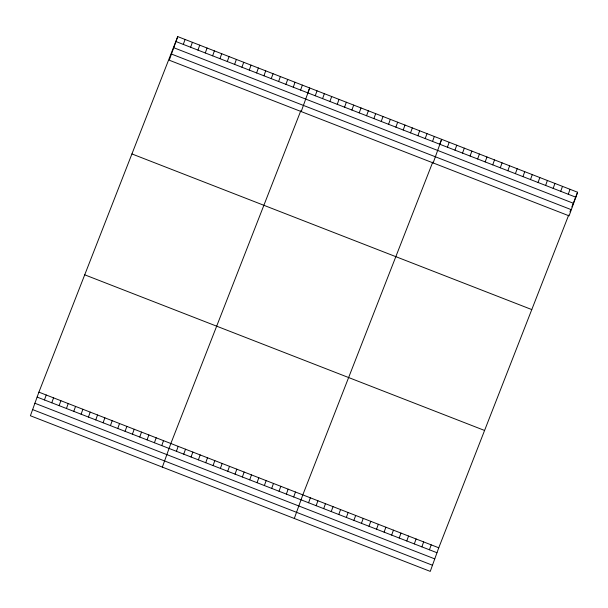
<?xml version="1.0" encoding="UTF-8"?>
<svg xmlns="http://www.w3.org/2000/svg" width="608" height="608" viewBox="0 0 608 608"><rect width="100%" height="100%" fill="white"/><g stroke="black" fill="none" stroke-linecap="round" stroke-linejoin="round"><path stroke-width="0.91" d="M177.741 36.609L169.244 60.207L569.103 215.855L577.6 192.25L177.741 36.609L38.897 392.145L30.4 415.75L430.259 571.391L438.756 547.793L568.693 215.065M44.445 399.942L46.231 394.995M51.779 402.792L53.557 397.852M183.297 44.407L185.075 39.459M59.113 405.65L60.891 400.702M190.623 47.257L192.402 42.317M66.439 408.5L68.218 403.56M197.957 50.114L199.736 45.167M73.773 411.358L75.552 406.41M205.284 52.964L207.07 48.017M81.1 414.208L82.886 409.268M212.618 55.822L214.396 50.874M88.434 417.065L90.212 412.118M219.944 58.672L221.73 53.724M95.76 419.915L97.546 414.968M227.278 61.53L229.056 56.582M103.094 422.773L104.872 417.825M234.612 64.38L236.39 59.432M110.428 425.623L112.206 420.675M241.938 67.23L243.717 62.29M117.754 428.48L119.533 423.533M249.272 70.087L251.051 65.14M125.088 431.33L126.867 426.383M256.599 72.937L258.385 67.997M132.415 434.18L134.201 429.24M263.933 75.795L265.711 70.847M139.749 437.038L141.527 432.09M271.259 78.645L273.045 73.705M147.075 439.888L148.861 434.948M278.593 81.502L280.372 76.555M154.409 442.746L156.188 437.798M285.927 84.352L287.706 79.412M161.743 445.596L163.522 440.656M293.254 87.21L295.032 82.262M162.351 467.111L170.848 443.506L300.785 110.785M300.588 90.06L302.366 85.112M176.404 451.303L178.182 446.363M301.196 111.576L309.692 87.97L307.466 93.67M183.73 454.161L185.508 449.213M315.248 95.768L317.026 90.82M191.064 457.011L192.842 452.063M322.574 98.625L324.36 93.678M198.39 459.868L200.176 454.921M329.908 101.475L331.687 96.528M205.724 462.718L207.503 457.771M337.235 104.325L339.021 99.385M213.051 465.576L214.837 460.628M344.569 107.183L346.347 102.235M220.385 468.426L222.163 463.478M351.903 110.033L353.681 105.093M227.719 471.276L229.497 466.336M359.229 112.89L361.008 107.943M235.045 474.134L236.824 469.186M366.563 115.74L368.342 110.8M242.379 476.984L244.158 472.044M373.89 118.598L375.676 113.65M249.706 479.841L251.492 474.894M381.224 121.448L383.002 116.508M257.04 482.691L258.818 477.751M388.55 124.306L390.336 119.358M264.366 485.549L266.152 480.601M395.884 127.156L397.662 122.216M271.7 488.399L273.478 483.459M403.218 130.013L404.996 125.066M279.034 491.256L280.812 486.309M410.544 132.863L412.323 127.916M286.36 494.106L288.139 489.166M417.878 135.721L419.657 130.773M293.694 496.964L295.473 492.016M425.205 138.571L426.991 133.623M294.302 518.472L302.807 494.866L432.736 162.146M432.539 141.428L434.317 136.481M308.575 502.755L310.354 497.808M433.154 162.936L441.651 139.331L439.736 144.225M316.13 505.696L317.908 500.749M447.42 147.22L449.198 142.272M323.684 508.638L325.462 503.69M454.974 150.161L456.752 145.213M331.231 511.579L333.017 506.631M462.528 153.102L464.307 148.154M338.785 514.512L340.571 509.572M470.083 156.036L471.861 151.096M346.34 517.454L348.118 512.514M477.63 158.977L479.416 154.037M353.894 520.395L355.672 515.447M485.184 161.918L486.962 156.97M361.448 523.336L363.227 518.388M492.738 164.859L494.517 159.912M368.995 526.277L370.781 521.33M500.293 167.8L502.071 162.853M376.55 529.218L378.328 524.271M507.847 170.742L509.626 165.794M384.104 532.152L385.882 527.212M515.394 173.675L517.18 168.735M391.658 535.093L393.437 530.153M522.948 176.616L524.727 171.676M399.213 538.034L400.991 533.087M530.503 179.558L532.281 174.61M406.76 540.976L408.546 536.028M538.057 182.499L539.836 177.551M414.314 543.917L416.092 538.969M545.612 185.44L547.39 180.492M421.868 546.858L423.647 541.91M553.158 188.381L554.944 183.434M429.423 549.792L431.201 544.852M560.713 191.315L562.491 186.375M568.267 194.256L570.046 189.316M569.962 211.804L570.92 209.365M571.87 206.918L577.6 192.25M175.963 41.549L575.822 197.197M173.744 47.705L573.602 203.353M171.464 54.051L571.322 209.699M131.921 153.93L531.78 309.578M84.717 274.816L484.576 430.464M38.897 392.145L438.756 547.793M37.118 397.085L436.977 552.733M34.899 403.248L434.758 558.889M32.619 409.587L432.47 565.235"/></g></svg>
